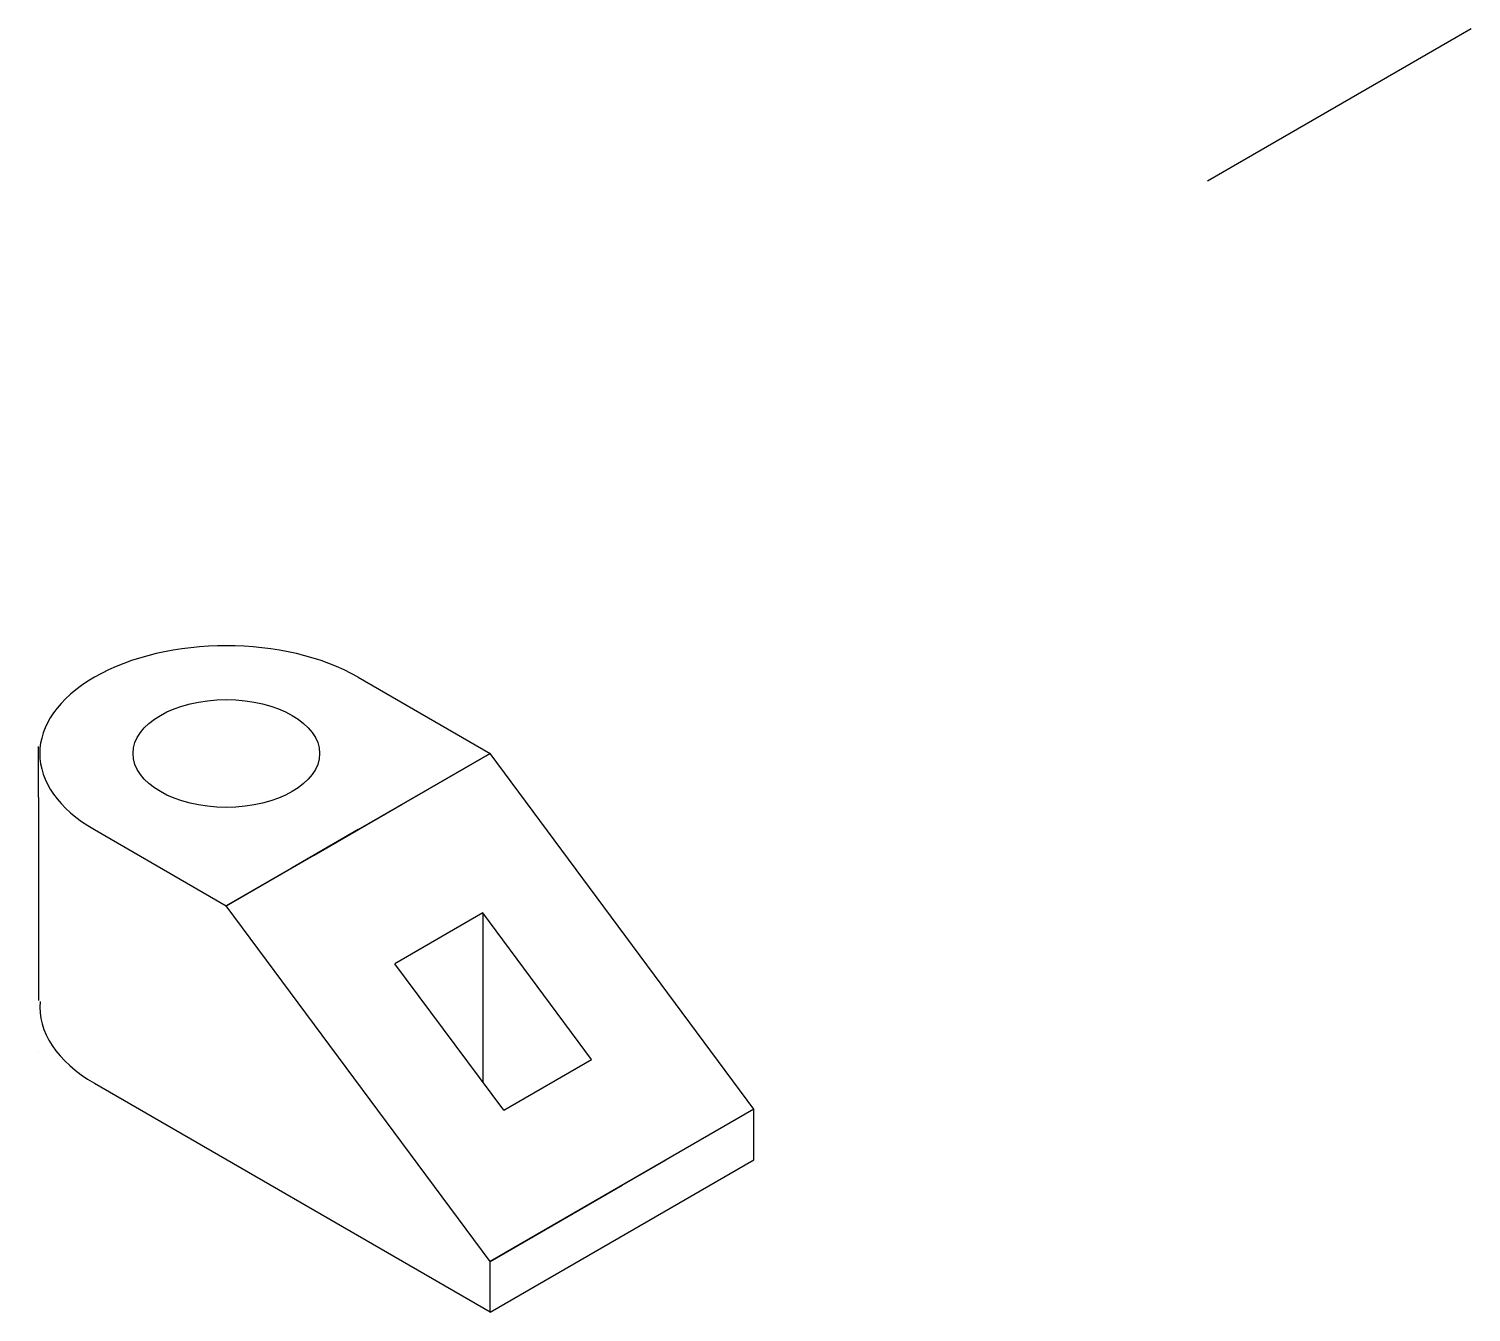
# Model space of a CAD drawing. Header units: millimetres. Extents: x 66 to 350, y 81 to 334.
import ezdxf

# ---------------------------------------------------------------- set-up
doc = ezdxf.new("R2010")
doc.units = ezdxf.units.MM

msp = doc.modelspace()

# ---------------------------------------------------------------- linework, layer by layer
for p, q in [((350.24, 333.81), (298.28, 303.81)), ((131.05, 206.14), (157.03, 191.14)), ((68.09, 182.49), (68.09, 192.49)), ((105.07, 161.14), (157.03, 191.14)), ((157.03, 191.14), (105.07, 161.14)), ((109.68, 163.81), (157.03, 191.14)), ((131.05, 176.14), (157.03, 191.14)), ((208.99, 121.14), (157.03, 191.14)), ((157.03, 191.14), (157.03, 191.14)), ((68.09, 182.49), (68.09, 142.49)), ((127, 173.81), (144.32, 183.81)), ((122.39, 171.14), (139.71, 181.14)), ((79.09, 176.14), (105.07, 161.14)), ((105.07, 161.14), (131.05, 176.14)), ((105.07, 161.14), (131.05, 176.14)), ((131.05, 176.14), (118.06, 168.64)), ((131.05, 176.14), (131.05, 176.14)), ((105.07, 161.14), (122.39, 171.14)), ((157.03, 91.14), (105.07, 161.14)), ((155.6, 159.74), (138.27, 149.74)), ((177.02, 130.88), (155.6, 159.74)), ((155.6, 159.74), (155.6, 126.41)), ((159.7, 120.88), (138.27, 149.74)), ((68.09, 132.53), (68.09, 132.53)), ((68.09, 132.53), (68.09, 132.53)), ((159.7, 120.88), (177.02, 130.88)), ((157.03, 81.14), (79.09, 126.14)), ((208.99, 121.14), (157.03, 91.14)), ((208.99, 111.14), (208.99, 121.14)), ((157.03, 81.14), (208.99, 111.14)), ((183.01, 106.14), (191.67, 111.14)), ((157.03, 91.14), (183.01, 106.14)), ((157.03, 91.14), (174.35, 101.14)), ((157.03, 81.14), (157.03, 91.14))]:
    msp.add_line(p, q)
for centre, start_param in [((105.07, 191.14), 3.926991), ((105.07, 141.23), 6.231226)]:
    msp.add_ellipse(centre, major_axis=(-36.74, 0), ratio=0.57735, start_param=start_param, end_param=7.068583)
msp.add_ellipse((105.07, 191.14), major_axis=(-18.37, 0), ratio=0.57735)

doc.saveas('drawing.dxf')
